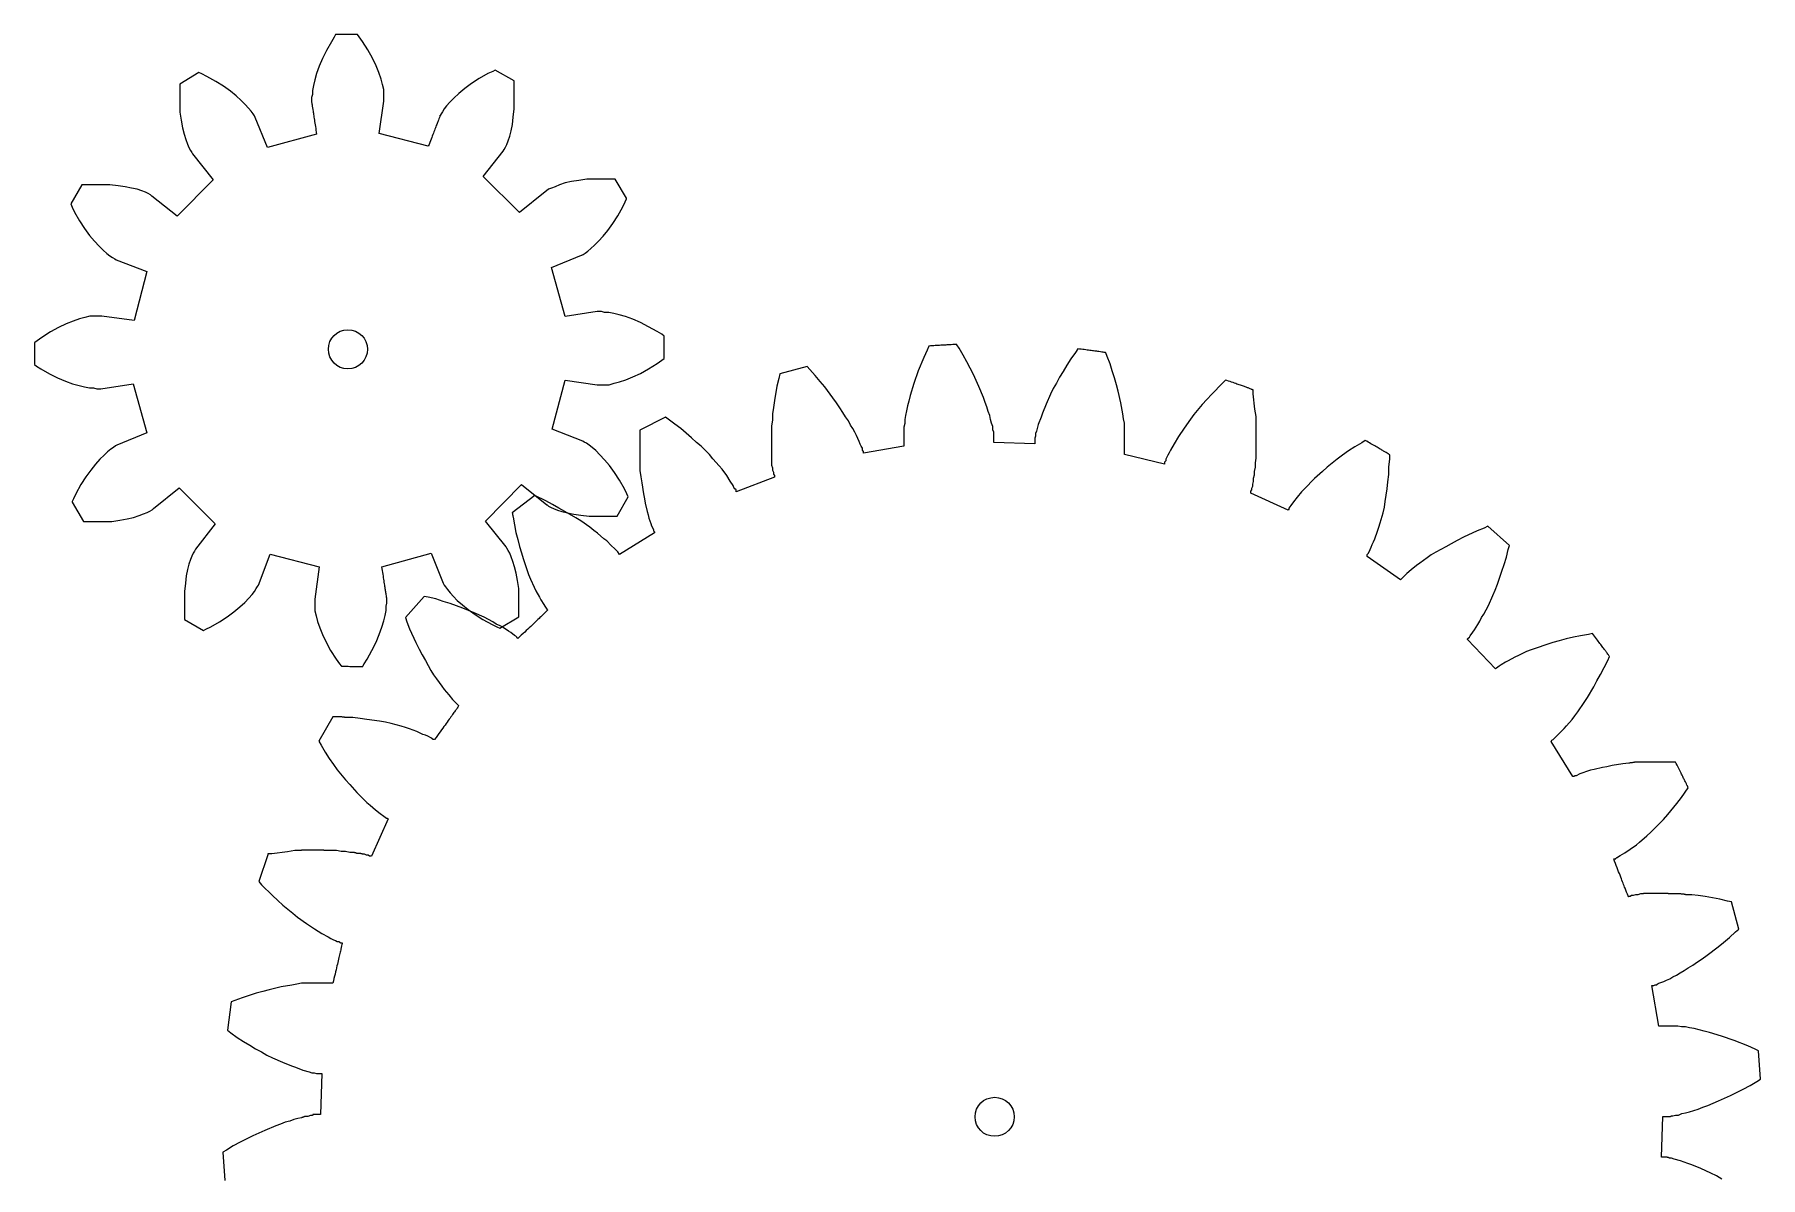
# Model space of a CAD drawing. Header units: millimetres. Extents: x -219 to -33, y -10 to 139.
# Drawn here: x -219.1 to -118.6, y 56.6 to 123.2 of the extents above; entities that cross this region are included whole.
import ezdxf

# ---------------------------------------------------------------- set-up
doc = ezdxf.new("R2010")
doc.units = ezdxf.units.MM
doc.layers.get('0').update_dxf_attribs({"linetype": 'CONTINUOUS'})

msp = doc.modelspace()

# ---------------------------------------------------------------- linework, layer by layer
for p, q in [((-201.8, 122.77), (-202.1, 122.27)), ((-201.65, 123.04), (-201.8, 122.77)), ((-201.57, 123.2), (-201.65, 123.04)), ((-200.3, 123.2), (-201.57, 123.2)), ((-200.19, 123.07), (-200.3, 123.2)), ((-200, 122.8), (-200.19, 123.07)), ((-199.69, 122.3), (-200, 122.8)), ((-202.33, 121.8), (-202.52, 121.35)), ((-202.1, 122.27), (-202.33, 121.8)), ((-199.42, 121.82), (-199.69, 122.3)), ((-199.21, 121.37), (-199.42, 121.82)), ((-209.53, 120.98), (-210.64, 120.31)), ((-209.37, 120.9), (-209.53, 120.98)), ((-209.08, 120.76), (-209.37, 120.9)), ((-208.55, 120.47), (-209.08, 120.76)), ((-202.68, 120.92), (-202.78, 120.55)), ((-202.52, 121.35), (-202.68, 120.92)), ((-199.05, 120.98), (-199.21, 121.37)), ((-198.92, 120.6), (-199.05, 120.98)), ((-192.7, 120.92), (-193.21, 120.63)), ((-192.41, 121.05), (-192.7, 120.92)), ((-192.28, 121.13), (-192.41, 121.05)), ((-191.17, 120.5), (-192.28, 121.13)), ((-210.64, 120.31), (-210.64, 118.67)), ((-208.1, 120.18), (-208.55, 120.47)), ((-207.7, 119.89), (-208.1, 120.18)), ((-207.36, 119.63), (-207.7, 119.89)), ((-202.92, 119.71), (-202.97, 119.52)), ((-202.86, 120.23), (-202.92, 119.94)), ((-202.92, 119.94), (-202.92, 119.71)), ((-202.78, 120.55), (-202.86, 120.23)), ((-198.84, 120.29), (-198.92, 120.6)), ((-198.76, 120), (-198.84, 120.29)), ((-198.76, 119.31), (-198.76, 120)), ((-194.4, 119.76), (-194.69, 119.49)), ((-194.05, 120.05), (-194.4, 119.76)), ((-193.65, 120.34), (-194.05, 120.05)), ((-193.21, 120.63), (-193.65, 120.34)), ((-191.17, 118.86), (-191.17, 120.5)), ((-210.64, 118.67), (-210.56, 118.2)), ((-207.07, 119.36), (-207.36, 119.63)), ((-206.83, 119.12), (-207.07, 119.36)), ((-206.65, 118.91), (-206.83, 119.12)), ((-206.49, 118.73), (-206.65, 118.91)), ((-206.38, 118.57), (-206.49, 118.73)), ((-202.97, 119.52), (-202.97, 119.31)), ((-199.03, 117.43), (-198.76, 119.31)), ((-195.35, 118.7), (-195.43, 118.57)), ((-195.24, 118.86), (-195.35, 118.7)), ((-195.11, 119.04), (-195.24, 118.86)), ((-194.92, 119.26), (-195.11, 119.04)), ((-194.69, 119.49), (-194.92, 119.26)), ((-191.22, 118.38), (-191.17, 118.86)), ((-210.56, 118.2), (-210.48, 117.77)), ((-210.48, 117.77), (-210.4, 117.4)), ((-206.3, 118.46), (-206.38, 118.57)), ((-205.53, 116.61), (-206.25, 118.36)), ((-195.43, 118.57), (-195.48, 118.49)), ((-191.35, 117.59), (-191.27, 117.96)), ((-191.27, 117.96), (-191.22, 118.38)), ((-210.4, 117.4), (-210.3, 117.09)), ((-210.3, 117.09), (-210.19, 116.82)), ((-210.19, 116.82), (-210.11, 116.61)), ((-202.68, 117.4), (-205.53, 116.61)), ((-196.17, 116.69), (-199.03, 117.43)), ((-191.75, 116.5), (-191.67, 116.64)), ((-191.67, 116.64), (-191.59, 116.79)), ((-191.59, 116.79), (-191.51, 117.01)), ((-191.51, 117.01), (-191.43, 117.27)), ((-191.43, 117.27), (-191.35, 117.59)), ((-210.11, 116.61), (-210.03, 116.45)), ((-210.03, 116.45), (-209.95, 116.32)), ((-209.95, 116.32), (-209.9, 116.24)), ((-209.9, 116.24), (-208.71, 114.73)), ((-192.97, 114.92), (-191.8, 116.4)), ((-191.8, 116.4), (-191.75, 116.5)), ((-208.71, 114.73), (-210.8, 112.61)), ((-190.85, 112.83), (-192.97, 114.92)), ((-187.83, 114.63), (-188.2, 114.55)), ((-187.41, 114.7), (-187.83, 114.63)), ((-186.93, 114.78), (-187.41, 114.7)), ((-185.29, 114.78), (-186.93, 114.78)), ((-184.63, 113.67), (-185.29, 114.78)), ((-216.36, 114.44), (-216.99, 113.33)), ((-214.72, 114.44), (-216.36, 114.44)), ((-214.24, 114.39), (-214.72, 114.44)), ((-213.82, 114.33), (-214.24, 114.39)), ((-213.45, 114.25), (-213.82, 114.33)), ((-213.13, 114.18), (-213.45, 114.25)), ((-212.86, 114.1), (-213.13, 114.18)), ((-212.65, 114.02), (-212.86, 114.1)), ((-212.49, 113.94), (-212.65, 114.02)), ((-212.36, 113.86), (-212.49, 113.94)), ((-212.28, 113.78), (-212.36, 113.86)), ((-210.8, 112.61), (-212.28, 113.78)), ((-189.37, 114.04), (-190.85, 112.83)), ((-189.29, 114.1), (-189.37, 114.04)), ((-189.16, 114.18), (-189.29, 114.1)), ((-189, 114.25), (-189.16, 114.18)), ((-188.79, 114.33), (-189, 114.25)), ((-188.52, 114.44), (-188.79, 114.33)), ((-188.2, 114.55), (-188.52, 114.44)), ((-184.71, 113.46), (-184.63, 113.62)), ((-184.63, 113.62), (-184.63, 113.67)), ((-216.99, 113.33), (-216.91, 113.14)), ((-216.91, 113.14), (-216.78, 112.85)), ((-216.78, 112.85), (-216.49, 112.35)), ((-185.43, 112.19), (-185.14, 112.64)), ((-185.14, 112.64), (-184.84, 113.17)), ((-184.84, 113.17), (-184.71, 113.46)), ((-216.49, 112.35), (-216.2, 111.9)), ((-216.2, 111.9), (-215.91, 111.5)), ((-185.98, 111.45), (-185.72, 111.79)), ((-185.72, 111.79), (-185.43, 112.19)), ((-215.91, 111.5), (-215.62, 111.16)), ((-215.62, 111.16), (-215.35, 110.87)), ((-215.35, 110.87), (-215.11, 110.63)), ((-215.11, 110.63), (-214.9, 110.44)), ((-186.88, 110.58), (-186.7, 110.74)), ((-186.7, 110.74), (-186.48, 110.92)), ((-186.48, 110.92), (-186.25, 111.16)), ((-186.25, 111.16), (-185.98, 111.45)), ((-214.9, 110.44), (-214.72, 110.31)), ((-214.72, 110.31), (-214.56, 110.21)), ((-214.56, 110.21), (-214.42, 110.13)), ((-214.42, 110.13), (-214.35, 110.07)), ((-214.35, 110.07), (-212.57, 109.39)), ((-189, 109.62), (-187.25, 110.34)), ((-188.2, 106.77), (-189, 109.62)), ((-187.25, 110.34), (-187.23, 110.34)), ((-187.23, 110.34), (-187.15, 110.39)), ((-187.15, 110.39), (-187.04, 110.47)), ((-187.04, 110.47), (-186.88, 110.58)), ((-212.57, 109.39), (-213.31, 106.53)), ((-216.49, 106.63), (-216.86, 106.5)), ((-216.17, 106.71), (-216.49, 106.63)), ((-215.88, 106.79), (-216.17, 106.71)), ((-215.19, 106.79), (-215.88, 106.79)), ((-213.31, 106.53), (-215.19, 106.79)), ((-186.33, 107.06), (-188.2, 106.77)), ((-186.09, 107.06), (-186.33, 107.06)), ((-185.9, 107.01), (-186.09, 107.06)), ((-185.66, 107.01), (-185.9, 107.01)), ((-185.37, 106.95), (-185.66, 107.01)), ((-185.06, 106.87), (-185.37, 106.95)), ((-184.69, 106.77), (-185.06, 106.87)), ((-184.26, 106.61), (-184.69, 106.77)), ((-183.81, 106.42), (-184.26, 106.61)), ((-218.18, 105.87), (-218.68, 105.55)), ((-217.71, 106.13), (-218.18, 105.87)), ((-217.26, 106.34), (-217.71, 106.13)), ((-216.86, 106.5), (-217.26, 106.34)), ((-183.34, 106.18), (-183.81, 106.42)), ((-182.83, 105.89), (-183.34, 106.18)), ((-182.57, 105.74), (-182.83, 105.89)), ((-182.44, 105.63), (-182.57, 105.74)), ((-182.44, 104.33), (-182.44, 105.63)), ((-219.11, 105.26), (-219.11, 103.97)), ((-219.08, 105.26), (-219.11, 105.26)), ((-218.95, 105.36), (-219.08, 105.26)), ((-218.68, 105.55), (-218.95, 105.36)), ((-167.12, 104.81), (-167.31, 104.39)), ((-167.02, 105.05), (-167.12, 104.81)), ((-165.25, 104.92), (-165.38, 105.13)), ((-165.01, 104.52), (-165.25, 104.92)), ((-158.47, 104.68), (-158.74, 104.31)), ((-158.34, 104.89), (-158.47, 104.68)), ((-156.62, 104.44), (-156.7, 104.66)), ((-219.11, 103.97), (-219, 103.88)), ((-219, 103.88), (-218.74, 103.72)), ((-218.74, 103.72), (-218.23, 103.43)), ((-183.81, 103.46), (-183.34, 103.72)), ((-183.34, 103.72), (-182.83, 104.04)), ((-182.83, 104.04), (-182.57, 104.23)), ((-182.57, 104.23), (-182.44, 104.33)), ((-174.11, 103.86), (-175.7, 103.44)), ((-173.95, 103.68), (-174.11, 103.86)), ((-173.63, 103.33), (-173.95, 103.68)), ((-167.63, 103.6), (-167.89, 102.86)), ((-167.31, 104.39), (-167.63, 103.6)), ((-164.8, 104.13), (-165.01, 104.52)), ((-164.42, 103.39), (-164.8, 104.13)), ((-159.19, 103.57), (-159.4, 103.23)), ((-158.97, 103.94), (-159.19, 103.57)), ((-158.74, 104.31), (-158.97, 103.94)), ((-156.46, 104.02), (-156.62, 104.44)), ((-156.33, 103.6), (-156.46, 104.02)), ((-156.2, 103.2), (-156.33, 103.6)), ((-218.23, 103.43), (-217.76, 103.2)), ((-217.76, 103.2), (-217.31, 103.01)), ((-217.31, 103.01), (-216.89, 102.85)), ((-216.89, 102.85), (-216.51, 102.75)), ((-216.51, 102.75), (-216.2, 102.67)), ((-216.2, 102.67), (-215.91, 102.61)), ((-215.91, 102.61), (-215.67, 102.61)), ((-215.67, 102.61), (-215.48, 102.56)), ((-215.48, 102.56), (-215.24, 102.56)), ((-215.24, 102.56), (-213.37, 102.85)), ((-213.37, 102.85), (-212.57, 99.99)), ((-188.95, 100.21), (-188.2, 103.06)), ((-188.2, 103.06), (-186.33, 102.8)), ((-186.33, 102.8), (-185.64, 102.8)), ((-185.64, 102.8), (-185.35, 102.88)), ((-185.35, 102.88), (-185.03, 102.96)), ((-185.03, 102.96), (-184.66, 103.09)), ((-184.66, 103.09), (-184.26, 103.25)), ((-184.26, 103.25), (-183.81, 103.46)), ((-175.86, 102.72), (-176.01, 101.88)), ((-175.75, 103.17), (-175.86, 102.72)), ((-175.7, 103.44), (-175.75, 103.17)), ((-173.34, 102.99), (-173.63, 103.33)), ((-173.08, 102.67), (-173.34, 102.99)), ((-172.6, 102.04), (-173.08, 102.67)), ((-167.89, 102.86), (-168.1, 102.17)), ((-164.11, 102.7), (-164.42, 103.39)), ((-163.84, 102.06), (-164.11, 102.7)), ((-159.77, 102.57), (-159.93, 102.25)), ((-159.58, 102.88), (-159.77, 102.57)), ((-159.4, 103.23), (-159.58, 102.88)), ((-156.09, 102.8), (-156.2, 103.2)), ((-155.98, 102.43), (-156.09, 102.8)), ((-149.9, 102.88), (-150.53, 102.25)), ((-149.74, 103.07), (-149.9, 102.88)), ((-176.01, 101.88), (-176.07, 101.48)), ((-172.39, 101.75), (-172.6, 102.04)), ((-172.2, 101.45), (-172.39, 101.75)), ((-168.26, 101.56), (-168.31, 101.27)), ((-168.18, 101.85), (-168.26, 101.56)), ((-168.1, 102.17), (-168.18, 101.85)), ((-163.74, 101.77), (-163.84, 102.06)), ((-163.63, 101.51), (-163.74, 101.77)), ((-160.19, 101.67), (-160.4, 101.14)), ((-159.93, 102.25), (-160.19, 101.67)), ((-155.83, 101.75), (-155.98, 102.43)), ((-155.72, 101.11), (-155.83, 101.75)), ((-151.09, 101.64), (-151.57, 101.06)), ((-150.83, 101.93), (-151.09, 101.64)), ((-150.53, 102.25), (-150.83, 101.93)), ((-148.13, 102.51), (-148.18, 102.51)), ((-148.13, 102.27), (-148.13, 102.51)), ((-148.02, 101.37), (-148.13, 102.27)), ((-182.36, 100.9), (-183.85, 100.16)), ((-181.81, 100.5), (-182.36, 100.9)), ((-176.12, 100.74), (-176.17, 100.4)), ((-176.07, 101.48), (-176.12, 101.11)), ((-176.12, 101.11), (-176.12, 100.74)), ((-172.02, 101.19), (-172.2, 101.45)), ((-171.86, 100.93), (-172.02, 101.19)), ((-171.7, 100.69), (-171.86, 100.93)), ((-171.57, 100.45), (-171.7, 100.69)), ((-168.37, 101), (-168.42, 100.77)), ((-168.42, 100.77), (-168.42, 100.53)), ((-168.31, 101.27), (-168.37, 101)), ((-163.55, 101.24), (-163.63, 101.51)), ((-163.47, 101), (-163.55, 101.24)), ((-163.42, 100.77), (-163.47, 101)), ((-163.37, 100.55), (-163.42, 100.77)), ((-163.29, 100.37), (-163.37, 100.55)), ((-160.48, 100.9), (-160.64, 100.48)), ((-160.4, 101.14), (-160.48, 100.9)), ((-155.67, 100.82), (-155.72, 101.11)), ((-155.61, 100.55), (-155.67, 100.82)), ((-155.61, 98.73), (-155.61, 100.55)), ((-151.78, 100.79), (-152.15, 100.26)), ((-151.57, 101.06), (-151.78, 100.79)), ((-147.94, 100.95), (-148.02, 101.37)), ((-147.94, 98.52), (-147.94, 100.95)), ((-212.57, 99.99), (-214.32, 99.28)), ((-187.17, 99.52), (-188.95, 100.21)), ((-183.85, 100.16), (-183.85, 97.8)), ((-181.46, 100.24), (-181.81, 100.5)), ((-180.83, 99.71), (-181.46, 100.24)), ((-180.54, 99.44), (-180.83, 99.71)), ((-176.17, 100.4), (-176.17, 98.12)), ((-171.44, 100.24), (-171.57, 100.45)), ((-171.33, 100.03), (-171.44, 100.24)), ((-171.22, 99.84), (-171.33, 100.03)), ((-171.15, 99.66), (-171.22, 99.84)), ((-171.07, 99.5), (-171.15, 99.66)), ((-168.42, 100.53), (-168.47, 100.32)), ((-168.47, 100.32), (-168.47, 99.21)), ((-163.29, 100.18), (-163.29, 100.37)), ((-163.23, 100.03), (-163.29, 100.18)), ((-163.23, 99.44), (-163.23, 100.03)), ((-160.8, 99.81), (-160.85, 99.68)), ((-160.85, 99.68), (-160.85, 99.36)), ((-160.75, 100.1), (-160.8, 99.95)), ((-160.8, 99.95), (-160.8, 99.81)), ((-160.64, 100.48), (-160.75, 100.1)), ((-152.47, 99.79), (-152.73, 99.36)), ((-152.15, 100.26), (-152.47, 99.79)), ((-141.59, 99.55), (-141.8, 99.42)), ((-215.06, 98.7), (-215.3, 98.46)), ((-214.85, 98.88), (-215.06, 98.7)), ((-214.66, 99.04), (-214.85, 98.88)), ((-214.5, 99.15), (-214.66, 99.04)), ((-214.4, 99.23), (-214.5, 99.15)), ((-214.32, 99.28), (-214.4, 99.23)), ((-187.09, 99.46), (-187.17, 99.52)), ((-186.96, 99.39), (-187.09, 99.46)), ((-186.8, 99.28), (-186.96, 99.39)), ((-186.62, 99.15), (-186.8, 99.28)), ((-186.41, 98.96), (-186.62, 99.15)), ((-186.17, 98.72), (-186.41, 98.96)), ((-185.9, 98.43), (-186.17, 98.72)), ((-180.27, 99.21), (-180.54, 99.44)), ((-179.8, 98.73), (-180.27, 99.21)), ((-179.59, 98.49), (-179.8, 98.73)), ((-171.01, 99.34), (-171.07, 99.5)), ((-170.96, 99.21), (-171.01, 99.34)), ((-170.88, 99.1), (-170.96, 99.21)), ((-170.88, 98.99), (-170.88, 99.1)), ((-170.83, 98.91), (-170.88, 98.99)), ((-168.47, 99.21), (-170.83, 98.81)), ((-170.83, 98.81), (-170.83, 98.91)), ((-160.85, 99.36), (-163.23, 99.44)), ((-153.29, 98.17), (-155.61, 98.73)), ((-153.15, 98.57), (-153.21, 98.46)), ((-153.1, 98.7), (-153.15, 98.57)), ((-153.02, 98.83), (-153.1, 98.7)), ((-152.94, 98.99), (-153.02, 98.83)), ((-152.73, 99.36), (-152.94, 98.99)), ((-142.91, 98.7), (-143.23, 98.46)), ((-142.57, 98.94), (-142.91, 98.7)), ((-142.2, 99.18), (-142.57, 98.94)), ((-141.8, 99.42), (-142.2, 99.18)), ((-140.16, 98.46), (-140.16, 98.7)), ((-215.83, 97.82), (-216.12, 97.43)), ((-215.56, 98.17), (-215.83, 97.82)), ((-215.3, 98.46), (-215.56, 98.17)), ((-185.61, 98.09), (-185.9, 98.43)), ((-185.32, 97.69), (-185.61, 98.09)), ((-185.03, 97.24), (-185.32, 97.69)), ((-183.85, 97.8), (-183.79, 97.43)), ((-179.22, 98.07), (-179.59, 98.49)), ((-179.06, 97.88), (-179.22, 98.07)), ((-178.79, 97.51), (-179.06, 97.88)), ((-176.17, 98.12), (-176.12, 97.96)), ((-176.12, 97.96), (-176.12, 97.83)), ((-176.12, 97.83), (-176.07, 97.7)), ((-176.07, 97.7), (-176.07, 97.59)), ((-176.07, 97.59), (-176.01, 97.51)), ((-153.21, 98.36), (-153.29, 98.28)), ((-153.29, 98.28), (-153.29, 98.17)), ((-153.21, 98.46), (-153.21, 98.36)), ((-148.1, 97.35), (-148.05, 97.54)), ((-148.05, 97.75), (-147.99, 97.99)), ((-148.05, 97.54), (-148.05, 97.75)), ((-147.99, 98.25), (-147.94, 98.52)), ((-147.99, 97.99), (-147.99, 98.25)), ((-144.08, 97.75), (-144.55, 97.33)), ((-143.81, 97.99), (-144.08, 97.75)), ((-143.23, 98.46), (-143.81, 97.99)), ((-140.27, 97.14), (-140.22, 97.56)), ((-140.22, 98.01), (-140.16, 98.46)), ((-140.22, 97.56), (-140.22, 98.01)), ((-216.41, 96.98), (-216.7, 96.45)), ((-216.12, 97.43), (-216.41, 96.98)), ((-212.18, 95.58), (-210.69, 96.79)), ((-210.69, 96.79), (-208.58, 94.7)), ((-192.83, 94.86), (-190.74, 96.98)), ((-190.74, 96.98), (-189.26, 95.81)), ((-184.74, 96.74), (-185.03, 97.24)), ((-184.61, 96.45), (-184.74, 96.74)), ((-183.79, 97.43), (-183.74, 97.09)), ((-183.74, 97.09), (-183.63, 96.45)), ((-178.58, 97.19), (-178.79, 97.51)), ((-178.42, 96.93), (-178.58, 97.19)), ((-178.37, 96.82), (-178.42, 96.93)), ((-178.32, 96.74), (-178.37, 96.82)), ((-178.24, 96.67), (-178.32, 96.74)), ((-176.01, 97.41), (-178.24, 96.56)), ((-178.24, 96.56), (-178.24, 96.67)), ((-176.01, 97.51), (-176.01, 97.41)), ((-148.26, 96.59), (-148.21, 96.67)), ((-148.26, 96.48), (-148.26, 96.59)), ((-148.21, 96.77), (-148.15, 96.88)), ((-148.21, 96.67), (-148.21, 96.77)), ((-148.15, 97.01), (-148.1, 97.17)), ((-148.15, 96.88), (-148.15, 97.01)), ((-148.1, 97.17), (-148.1, 97.35)), ((-145.3, 96.56), (-145.56, 96.24)), ((-145.14, 96.74), (-145.3, 96.56)), ((-144.55, 97.33), (-145.14, 96.74)), ((-140.43, 96), (-140.32, 96.74)), ((-140.32, 96.74), (-140.27, 97.14)), ((-216.83, 96.16), (-216.91, 96)), ((-216.91, 96), (-216.91, 95.95)), ((-216.91, 95.95), (-216.25, 94.83)), ((-216.7, 96.45), (-216.83, 96.16)), ((-212.39, 95.44), (-212.26, 95.52)), ((-212.26, 95.52), (-212.18, 95.58)), ((-189.96, 96.35), (-191.28, 95.34)), ((-189.32, 96.03), (-189.96, 96.35)), ((-188.93, 95.82), (-189.32, 96.03)), ((-189.26, 95.81), (-189.24, 95.81)), ((-189.24, 95.81), (-189.16, 95.73)), ((-189.16, 95.73), (-189.02, 95.65)), ((-189.02, 95.65), (-188.87, 95.58)), ((-188.56, 95.61), (-188.93, 95.82)), ((-188.87, 95.58), (-188.65, 95.5)), ((-188.21, 95.42), (-188.56, 95.61)), ((-185.16, 95.15), (-184.53, 96.26)), ((-184.53, 96.26), (-184.61, 96.45)), ((-183.63, 96.45), (-183.58, 96.16)), ((-183.58, 96.16), (-183.53, 95.9)), ((-183.53, 95.9), (-183.42, 95.42)), ((-146.09, 95.5), (-148.26, 96.48)), ((-146.04, 95.55), (-146.09, 95.5)), ((-145.93, 95.77), (-146.04, 95.61)), ((-146.04, 95.61), (-146.04, 95.55)), ((-145.77, 95.98), (-145.93, 95.77)), ((-145.56, 96.24), (-145.77, 95.98)), ((-140.56, 95.34), (-140.48, 95.66)), ((-140.48, 95.66), (-140.43, 96)), ((-216.25, 94.83), (-214.61, 94.83)), ((-214.61, 94.83), (-214.13, 94.91)), ((-214.13, 94.91), (-213.71, 94.99)), ((-213.71, 94.99), (-213.34, 95.07)), ((-213.34, 95.07), (-213.02, 95.18)), ((-213.02, 95.18), (-212.76, 95.28)), ((-212.76, 95.28), (-212.55, 95.36)), ((-212.55, 95.36), (-212.39, 95.44)), ((-208.58, 94.7), (-209.74, 93.22)), ((-191.64, 93.35), (-192.83, 94.86)), ((-191.23, 95.08), (-191.15, 94.63)), ((-191.15, 94.63), (-191.07, 94.2)), ((-188.65, 95.5), (-188.39, 95.42)), ((-188.39, 95.42), (-188.07, 95.34)), ((-187.58, 95.05), (-188.21, 95.42)), ((-188.07, 95.34), (-187.7, 95.26)), ((-187.7, 95.26), (-187.28, 95.2)), ((-187.29, 94.87), (-187.58, 95.05)), ((-186.76, 94.5), (-187.29, 94.87)), ((-187.28, 95.2), (-186.8, 95.15)), ((-186.8, 95.15), (-185.16, 95.15)), ((-183.42, 95.42), (-183.37, 95.21)), ((-183.37, 95.21), (-183.32, 95.02)), ((-183.32, 95.02), (-183.21, 94.71)), ((-183.21, 94.71), (-183.16, 94.58)), ((-183.16, 94.58), (-183.05, 94.36)), ((-140.8, 94.5), (-140.72, 94.76)), ((-140.72, 94.76), (-140.56, 95.34)), ((-134.45, 94.55), (-134.66, 94.44)), ((-133.2, 93.44), (-134.45, 94.55)), ((-191.07, 94.2), (-190.96, 93.78)), ((-190.96, 93.78), (-190.86, 93.38)), ((-186.52, 94.31), (-186.76, 94.5)), ((-186.31, 94.15), (-186.52, 94.31)), ((-185.94, 93.83), (-186.31, 94.15)), ((-185.78, 93.7), (-185.94, 93.83)), ((-185.51, 93.44), (-185.78, 93.7)), ((-183, 94.18), (-185.04, 92.91)), ((-183.05, 94.36), (-183.05, 94.28)), ((-183.05, 94.28), (-183, 94.23)), ((-183, 94.23), (-183, 94.18)), ((-141.19, 93.49), (-141.12, 93.65)), ((-141.12, 93.65), (-141.04, 93.83)), ((-141.04, 93.83), (-140.88, 94.26)), ((-140.88, 94.26), (-140.8, 94.5)), ((-136.59, 93.54), (-136.91, 93.36)), ((-136.25, 93.73), (-136.59, 93.54)), ((-135.88, 93.91), (-136.25, 93.73)), ((-135.08, 94.28), (-135.88, 93.91)), ((-134.66, 94.44), (-135.08, 94.28)), ((-210.03, 92.61), (-210.11, 92.35)), ((-209.95, 92.82), (-210.03, 92.61)), ((-209.87, 92.98), (-209.95, 92.82)), ((-209.79, 93.11), (-209.87, 92.98)), ((-209.74, 93.22), (-209.79, 93.11)), ((-206.06, 91.13), (-205.38, 92.93)), ((-205.38, 92.93), (-202.52, 92.19)), ((-198.87, 92.19), (-196.01, 92.98)), ((-196.01, 92.98), (-195.3, 91.24)), ((-191.59, 93.27), (-191.64, 93.35)), ((-191.51, 93.14), (-191.59, 93.27)), ((-191.43, 92.98), (-191.51, 93.14)), ((-191.35, 92.77), (-191.43, 92.98)), ((-191.25, 92.51), (-191.35, 92.77)), ((-191.14, 92.19), (-191.25, 92.51)), ((-190.86, 93.38), (-190.75, 93.01)), ((-190.75, 93.01), (-190.65, 92.67)), ((-190.65, 92.67), (-190.43, 92.04)), ((-185.3, 93.23), (-185.51, 93.44)), ((-185.14, 93.07), (-185.3, 93.23)), ((-185.04, 92.91), (-185.14, 93.07)), ((-141.49, 92.91), (-141.41, 92.99)), ((-141.49, 92.8), (-141.49, 92.91)), ((-139.55, 91.43), (-141.49, 92.8)), ((-141.41, 92.99), (-141.3, 93.2)), ((-141.3, 93.2), (-141.25, 93.33)), ((-141.25, 93.33), (-141.19, 93.49)), ((-137.99, 92.72), (-138.42, 92.41)), ((-137.75, 92.88), (-137.99, 92.72)), ((-137.49, 93.04), (-137.75, 92.88)), ((-136.91, 93.36), (-137.49, 93.04)), ((-133.5, 92.33), (-133.36, 92.75)), ((-133.36, 92.75), (-133.26, 93.2)), ((-133.26, 93.2), (-133.2, 93.44)), ((-210.27, 91.66), (-210.32, 91.24)), ((-210.19, 92.03), (-210.27, 91.66)), ((-210.11, 92.35), (-210.19, 92.03)), ((-202.52, 92.19), (-202.78, 90.31)), ((-191.06, 91.82), (-191.14, 92.19)), ((-190.98, 91.39), (-191.06, 91.82)), ((-190.43, 92.04), (-190.33, 91.74)), ((-190.33, 91.74), (-190.22, 91.48)), ((-139.29, 91.69), (-139.55, 91.43)), ((-139.18, 91.8), (-139.29, 91.69)), ((-138.92, 92.01), (-139.18, 91.8)), ((-138.6, 92.27), (-138.92, 92.01)), ((-138.42, 92.41), (-138.6, 92.27)), ((-133.89, 91.19), (-133.63, 91.93)), ((-133.63, 91.93), (-133.5, 92.33)), ((-210.32, 91.24), (-210.38, 90.76)), ((-210.38, 90.76), (-210.38, 89.12)), ((-206.62, 90.36), (-206.43, 90.57)), ((-206.43, 90.57), (-206.3, 90.76)), ((-206.3, 90.76), (-206.2, 90.92)), ((-206.2, 90.92), (-206.12, 91.05)), ((-206.12, 91.05), (-206.06, 91.13)), ((-195.3, 91.24), (-195.24, 91.13)), ((-195.24, 91.13), (-195.16, 91.02)), ((-195.16, 91.02), (-195.06, 90.87)), ((-195.06, 90.87), (-194.9, 90.68)), ((-194.9, 90.68), (-194.71, 90.47)), ((-190.9, 90.92), (-190.98, 91.39)), ((-190.9, 89.28), (-190.9, 90.92)), ((-190.22, 91.48), (-190.01, 91)), ((-190.01, 91), (-189.9, 90.79)), ((-189.9, 90.79), (-189.69, 90.42)), ((-134.42, 89.94), (-134.16, 90.53)), ((-134.16, 90.53), (-134.02, 90.84)), ((-134.02, 90.84), (-133.89, 91.19)), ((-207.89, 89.28), (-207.49, 89.57)), ((-207.49, 89.57), (-207.15, 89.86)), ((-207.15, 89.86), (-206.86, 90.12)), ((-206.86, 90.12), (-206.62, 90.36)), ((-202.78, 90.31), (-202.78, 89.62)), ((-202.78, 89.62), (-202.7, 89.33)), ((-198.68, 89.36), (-198.63, 89.65)), ((-198.63, 89.89), (-198.58, 90.07)), ((-198.63, 89.65), (-198.63, 89.89)), ((-198.58, 90.07), (-198.58, 90.28)), ((-196.41, 90.47), (-197.5, 89.23)), ((-196.17, 90.42), (-196.41, 90.47)), ((-195.73, 90.32), (-196.17, 90.42)), ((-195.3, 90.18), (-195.73, 90.32)), ((-194.9, 90.05), (-195.3, 90.18)), ((-194.16, 89.79), (-194.9, 90.05)), ((-194.71, 90.47), (-194.48, 90.23)), ((-194.48, 90.23), (-194.18, 89.97)), ((-194.18, 89.97), (-193.84, 89.7)), ((-193.82, 89.65), (-194.16, 89.79)), ((-193.84, 89.7), (-193.44, 89.41)), ((-193.5, 89.52), (-193.82, 89.65)), ((-192.92, 89.26), (-193.5, 89.52)), ((-189.69, 90.42), (-189.61, 90.26)), ((-189.61, 90.26), (-189.45, 90)), ((-189.45, 90), (-189.38, 89.89)), ((-189.38, 89.89), (-189.27, 89.73)), ((-189.27, 89.73), (-189.22, 89.68)), ((-134.69, 89.44), (-134.55, 89.68)), ((-134.55, 89.68), (-134.42, 89.94)), ((-210.38, 89.12), (-209.27, 88.48)), ((-209.27, 88.48), (-209.13, 88.56)), ((-209.13, 88.56), (-208.84, 88.7)), ((-208.84, 88.7), (-208.34, 88.99)), ((-208.34, 88.99), (-207.89, 89.28)), ((-202.7, 89.33), (-202.62, 89.01)), ((-202.62, 89.01), (-202.49, 88.64)), ((-202.49, 88.64), (-202.33, 88.25)), ((-199.03, 88.25), (-198.87, 88.67)), ((-198.87, 88.67), (-198.76, 89.04)), ((-198.76, 89.04), (-198.68, 89.36)), ((-197.5, 89.23), (-197.42, 88.99)), ((-197.42, 88.99), (-197.26, 88.57)), ((-197.26, 88.57), (-196.89, 87.78)), ((-193.44, 89.41), (-192.99, 89.12)), ((-192.99, 89.12), (-192.46, 88.83)), ((-192.66, 89.12), (-192.92, 89.26)), ((-192.42, 88.99), (-192.66, 89.12)), ((-192.46, 88.83), (-192.17, 88.7)), ((-192.21, 88.86), (-192.42, 88.99)), ((-191.99, 88.75), (-192.21, 88.86)), ((-192.17, 88.7), (-192.01, 88.62)), ((-192.01, 88.62), (-190.9, 89.28)), ((-191.81, 88.65), (-191.99, 88.75)), ((-191.49, 88.44), (-191.81, 88.65)), ((-135.32, 88.38), (-135.24, 88.52)), ((-135.24, 88.52), (-135.03, 88.83)), ((-135.03, 88.83), (-134.92, 89.02)), ((-134.92, 89.02), (-134.82, 89.23)), ((-134.82, 89.23), (-134.69, 89.44)), ((-202.33, 88.25), (-202.12, 87.8)), ((-202.12, 87.8), (-201.86, 87.32)), ((-199.45, 87.32), (-199.21, 87.8)), ((-199.21, 87.8), (-199.03, 88.25)), ((-196.89, 87.78), (-196.7, 87.4)), ((-191.36, 88.36), (-191.49, 88.44)), ((-191.15, 88.2), (-191.36, 88.36)), ((-191.07, 88.15), (-191.15, 88.2)), ((-191.02, 88.09), (-191.07, 88.15)), ((-190.96, 88.01), (-191.02, 88.09)), ((-134, 86.24), (-135.64, 87.96)), ((-135.59, 88.04), (-135.53, 88.09)), ((-135.53, 88.09), (-135.48, 88.17)), ((-135.48, 88.17), (-135.32, 88.38)), ((-131.01, 87.67), (-131.64, 87.46)), ((-130.66, 87.78), (-131.01, 87.67)), ((-130.29, 87.88), (-130.66, 87.78)), ((-129.9, 87.99), (-130.29, 87.88)), ((-129.47, 88.09), (-129.9, 87.99)), ((-129.05, 88.17), (-129.47, 88.09)), ((-128.6, 88.25), (-129.05, 88.17)), ((-128.36, 88.3), (-128.6, 88.25)), ((-201.86, 87.32), (-201.54, 86.82)), ((-201.54, 86.82), (-201.35, 86.55)), ((-201.35, 86.55), (-201.25, 86.42)), ((-199.9, 86.55), (-199.74, 86.82)), ((-199.74, 86.82), (-199.45, 87.32)), ((-196.7, 87.4), (-196.52, 87.06)), ((-196.52, 87.06), (-196.33, 86.74)), ((-196.33, 86.74), (-196.02, 86.16)), ((-133.68, 86.48), (-133.79, 86.4)), ((-133.42, 86.64), (-133.68, 86.48)), ((-133.26, 86.72), (-133.42, 86.64)), ((-132.89, 86.93), (-133.26, 86.72)), ((-132.67, 87.03), (-132.89, 86.93)), ((-132.2, 87.25), (-132.67, 87.03)), ((-131.93, 87.35), (-132.2, 87.25)), ((-131.64, 87.46), (-131.93, 87.35)), ((-127.67, 86.32), (-127.46, 86.74)), ((-127.46, 86.74), (-127.36, 86.96)), ((-196.02, 86.16), (-195.86, 85.9)), ((-195.86, 85.9), (-195.7, 85.66)), ((-195.7, 85.66), (-195.38, 85.24)), ((-133.94, 86.29), (-134, 86.24)), ((-133.79, 86.4), (-133.94, 86.29)), ((-128.28, 85.21), (-128.1, 85.55)), ((-128.1, 85.55), (-127.89, 85.92)), ((-127.89, 85.92), (-127.67, 86.32)), ((-195.38, 85.24), (-195.25, 85.05)), ((-195.25, 85.05), (-194.98, 84.73)), ((-194.98, 84.73), (-194.77, 84.47)), ((-194.77, 84.47), (-194.67, 84.36)), ((-128.84, 84.28), (-128.65, 84.57)), ((-128.65, 84.57), (-128.28, 85.21)), ((-201.73, 83.46), (-202.55, 82.03)), ((-201.47, 83.46), (-201.73, 83.46)), ((-194.67, 84.36), (-194.4, 84.1)), ((-129.55, 83.3), (-129.39, 83.52)), ((-129.39, 83.52), (-129.21, 83.75)), ((-129.21, 83.75), (-128.84, 84.28)), ((-200.57, 83.41), (-201.02, 83.41)), ((-200.14, 83.36), (-200.57, 83.41)), ((-199.75, 83.3), (-200.14, 83.36)), ((-199.01, 83.2), (-199.75, 83.3)), ((-198.66, 83.15), (-199.01, 83.2)), ((-198.34, 83.07), (-198.66, 83.15)), ((-197.76, 82.91), (-198.34, 83.07)), ((-197.5, 82.83), (-197.76, 82.91)), ((-197.26, 82.75), (-197.5, 82.83)), ((-196.84, 82.59), (-197.26, 82.75)), ((-196.65, 82.51), (-196.84, 82.59)), ((-196.49, 82.43), (-196.65, 82.51)), ((-130.48, 82.3), (-130.27, 82.51)), ((-130.27, 82.51), (-130, 82.77)), ((-130, 82.77), (-129.87, 82.93)), ((-129.87, 82.93), (-129.55, 83.3)), ((-202.55, 82.03), (-202.42, 81.8)), ((-202.42, 81.8), (-202.18, 81.4)), ((-196.33, 82.38), (-196.49, 82.43)), ((-196.2, 82.32), (-196.33, 82.38)), ((-195.99, 82.22), (-196.2, 82.32)), ((-195.8, 82.14), (-195.91, 82.14)), ((-130.77, 82.01), (-130.72, 82.09)), ((-129.5, 79.97), (-130.77, 82.01)), ((-130.72, 82.09), (-130.64, 82.14)), ((-130.64, 82.14), (-130.48, 82.3)), ((-202.18, 81.4), (-201.94, 81.03)), ((-201.94, 81.03), (-201.7, 80.68)), ((-201.7, 80.68), (-201.47, 80.37)), ((-127.78, 80.5), (-128.26, 80.39)), ((-127.52, 80.55), (-127.78, 80.5)), ((-127.22, 80.61), (-127.52, 80.55)), ((-126.59, 80.71), (-127.22, 80.61)), ((-126.25, 80.76), (-126.59, 80.71)), ((-123.52, 80.82), (-125.88, 80.82)), ((-201.47, 80.37), (-200.99, 79.78)), ((-200.99, 79.78), (-200.75, 79.52)), ((-200.75, 79.52), (-200.33, 79.04)), ((-129.45, 79.97), (-129.5, 79.97)), ((-129.31, 80.02), (-129.39, 80.02)), ((-129.1, 80.13), (-129.31, 80.02)), ((-128.97, 80.18), (-129.1, 80.13)), ((-128.65, 80.29), (-128.97, 80.18)), ((-128.47, 80.34), (-128.65, 80.29)), ((-128.26, 80.39), (-128.47, 80.34)), ((-200.33, 79.04), (-200.12, 78.83)), ((-200.12, 78.83), (-199.75, 78.46)), ((-199.75, 78.46), (-199.56, 78.3)), ((-123.44, 78.41), (-123.18, 78.75)), ((-123.18, 78.75), (-122.78, 79.31)), ((-199.56, 78.3), (-199.24, 78.04)), ((-198.5, 77.51), (-199.48, 75.34)), ((-199.24, 78.04), (-198.98, 77.83)), ((-198.98, 77.83), (-198.77, 77.67)), ((-198.77, 77.67), (-198.61, 77.56)), ((-198.61, 77.56), (-198.56, 77.56)), ((-198.56, 77.56), (-198.5, 77.51)), ((-124.47, 77.22), (-124.23, 77.48)), ((-124.23, 77.48), (-123.97, 77.77)), ((-123.97, 77.77), (-123.44, 78.41)), ((-125.61, 76.16), (-125.19, 76.53)), ((-125.19, 76.53), (-124.95, 76.74)), ((-124.95, 76.74), (-124.47, 77.22)), ((-205.51, 75.42), (-206.04, 73.86)), ((-205.28, 75.47), (-205.51, 75.47)), ((-205.51, 75.47), (-205.51, 75.42)), ((-204.38, 75.58), (-205.28, 75.47)), ((-203.95, 75.66), (-204.38, 75.58)), ((-202.45, 75.68), (-203.56, 75.68)), ((-201.52, 75.66), (-202.13, 75.66)), ((-201.25, 75.6), (-201.52, 75.66)), ((-200.99, 75.6), (-201.25, 75.6)), ((-200.75, 75.55), (-200.99, 75.6)), ((-200.54, 75.55), (-200.75, 75.55)), ((-200.17, 75.5), (-200.36, 75.5)), ((-199.88, 75.45), (-200.01, 75.45)), ((-199.77, 75.39), (-199.88, 75.45)), ((-126.75, 75.37), (-126.48, 75.53)), ((-126.48, 75.53), (-126.17, 75.74)), ((-126.17, 75.74), (-125.8, 76)), ((-125.8, 76), (-125.61, 76.16)), ((-199.67, 75.39), (-199.77, 75.39)), ((-199.59, 75.34), (-199.67, 75.39)), ((-199.48, 75.34), (-199.59, 75.34)), ((-127.12, 75.18), (-127.01, 75.18)), ((-126.93, 75.26), (-126.85, 75.31)), ((-126.85, 75.31), (-126.75, 75.37)), ((-206.04, 73.86), (-205.89, 73.67)), ((-205.89, 73.67), (-205.25, 73.04)), ((-205.25, 73.04), (-204.93, 72.75)), ((-204.93, 72.75), (-204.64, 72.48)), ((-204.64, 72.48), (-204.06, 72.01)), ((-126.17, 72.99), (-126.27, 72.99)), ((-126.09, 73.04), (-126.17, 72.99)), ((-125.98, 73.04), (-126.09, 73.04)), ((-125.85, 73.09), (-125.98, 73.04)), ((-125.72, 73.09), (-125.85, 73.09)), ((-125.56, 73.14), (-125.72, 73.09)), ((-124.21, 73.17), (-125.37, 73.17)), ((-123.28, 73.14), (-123.92, 73.14)), ((-122.57, 73.09), (-122.94, 73.09)), ((-122.2, 73.04), (-122.57, 73.09)), ((-121.8, 72.99), (-122.2, 73.04)), ((-120.95, 72.83), (-121.8, 72.99)), ((-120.5, 72.72), (-120.95, 72.83)), ((-120.27, 72.67), (-120.5, 72.72)), ((-119.84, 71.08), (-120.27, 72.67)), ((-204.06, 72.01), (-203.79, 71.79)), ((-203.79, 71.79), (-203.27, 71.42)), ((-203.27, 71.42), (-202.79, 71.11)), ((-202.79, 71.11), (-202.37, 70.84)), ((-202.37, 70.84), (-202, 70.63)), ((-202, 70.63), (-201.84, 70.55)), ((-201.84, 70.55), (-201.7, 70.47)), ((-201.7, 70.47), (-201.57, 70.42)), ((-201.57, 70.42), (-201.47, 70.37)), ((-120.72, 70.31), (-120.37, 70.6)), ((-120.37, 70.6), (-120.03, 70.92)), ((-120.03, 70.92), (-119.84, 71.08)), ((-201.47, 70.37), (-201.36, 70.37)), ((-201.28, 70.29), (-201.18, 70.29)), ((-121.96, 69.36), (-121.67, 69.57)), ((-121.67, 69.57), (-121.03, 70.05)), ((-121.03, 70.05), (-120.72, 70.31)), ((-123.68, 68.3), (-123.47, 68.41)), ((-123.47, 68.41), (-123.26, 68.54)), ((-123.26, 68.54), (-123.02, 68.67)), ((-123.02, 68.67), (-122.78, 68.83)), ((-122.78, 68.83), (-122.51, 68.99)), ((-122.51, 68.99), (-122.25, 69.18)), ((-122.25, 69.18), (-121.96, 69.36)), ((-205.81, 67.46), (-206.2, 67.35)), ((-205.44, 67.56), (-205.81, 67.46)), ((-204.75, 67.72), (-205.44, 67.56)), ((-204.11, 67.83), (-204.75, 67.72)), ((-203.82, 67.88), (-204.11, 67.83)), ((-203.56, 67.93), (-203.82, 67.88)), ((-201.73, 67.93), (-203.56, 67.93)), ((-124.5, 65.44), (-124.9, 67.8)), ((-124.9, 67.8), (-124.79, 67.8)), ((-124.79, 67.8), (-124.71, 67.85)), ((-124.71, 67.85), (-124.61, 67.85)), ((-124.5, 67.93), (-124.37, 67.98)), ((-124.37, 67.98), (-124.21, 68.04)), ((-124.21, 68.04), (-124.05, 68.12)), ((-124.05, 68.12), (-123.86, 68.2)), ((-123.86, 68.2), (-123.68, 68.3)), ((-207.66, 66.85), (-207.87, 65.21)), ((-207.02, 67.08), (-207.66, 66.85)), ((-206.6, 67.22), (-207.02, 67.08)), ((-206.2, 67.35), (-206.6, 67.22)), ((-123.39, 65.44), (-124.5, 65.44)), ((-123.18, 65.39), (-123.39, 65.44)), ((-122.94, 65.39), (-123.18, 65.39)), ((-122.7, 65.34), (-122.94, 65.39)), ((-207.87, 65.21), (-207.68, 65.05)), ((-207.68, 65.05), (-207.31, 64.78)), ((-207.31, 64.78), (-206.94, 64.54)), ((-206.94, 64.54), (-206.57, 64.33)), ((-122.44, 65.29), (-122.7, 65.34)), ((-122.14, 65.23), (-122.44, 65.29)), ((-121.85, 65.15), (-122.14, 65.23)), ((-121.54, 65.07), (-121.85, 65.15)), ((-120.85, 64.86), (-121.54, 65.07)), ((-120.11, 64.6), (-120.85, 64.86)), ((-119.31, 64.28), (-120.11, 64.6)), ((-206.57, 64.33), (-206.23, 64.12)), ((-206.23, 64.12), (-205.89, 63.94)), ((-205.89, 63.94), (-205.57, 63.75)), ((-205.57, 63.75), (-205.25, 63.59)), ((-205.25, 63.59), (-204.67, 63.33)), ((-118.89, 64.1), (-119.31, 64.28)), ((-118.68, 63.99), (-118.89, 64.1)), ((-118.57, 62.35), (-118.68, 63.99)), ((-204.67, 63.33), (-204.14, 63.12)), ((-204.14, 63.12), (-203.9, 63.04)), ((-203.9, 63.04), (-203.48, 62.88)), ((-203.48, 62.88), (-203.11, 62.77)), ((-203.11, 62.77), (-202.95, 62.72)), ((-202.95, 62.72), (-202.82, 62.72)), ((-202.82, 62.72), (-202.68, 62.67)), ((-202.68, 62.67), (-202.37, 62.67)), ((-202.37, 62.67), (-202.45, 60.29)), ((-118.78, 62.22), (-118.57, 62.35)), ((-121.01, 61.08), (-120.32, 61.4)), ((-120.32, 61.4), (-119.58, 61.77)), ((-119.58, 61.77), (-119.18, 61.98)), ((-119.18, 61.98), (-118.78, 62.22)), ((-123.34, 60.26), (-123.15, 60.34)), ((-123.15, 60.34), (-122.94, 60.39)), ((-122.94, 60.39), (-122.7, 60.44)), ((-122.7, 60.44), (-122.46, 60.52)), ((-122.46, 60.52), (-122.2, 60.6)), ((-122.2, 60.6), (-121.93, 60.71)), ((-121.93, 60.71), (-121.64, 60.81)), ((-121.64, 60.81), (-121.01, 61.08)), ((-205.7, 59.36), (-206.39, 59.04)), ((-205.06, 59.62), (-205.7, 59.36)), ((-204.77, 59.73), (-205.06, 59.62)), ((-204.51, 59.84), (-204.77, 59.73)), ((-204.24, 59.91), (-204.51, 59.84)), ((-204.01, 59.99), (-204.24, 59.91)), ((-203.77, 60.05), (-204.01, 59.99)), ((-203.56, 60.1), (-203.77, 60.05)), ((-203.19, 60.18), (-203.37, 60.18)), ((-203.03, 60.23), (-203.19, 60.18)), ((-202.9, 60.29), (-202.9, 60.26)), ((-202.45, 60.29), (-202.9, 60.29)), ((-124.34, 57.8), (-124.26, 60.18)), ((-124.26, 60.18), (-123.81, 60.18)), ((-123.68, 60.21), (-123.52, 60.26)), ((-123.52, 60.26), (-123.34, 60.26)), ((-207.53, 58.46), (-207.92, 58.22)), ((-207.13, 58.67), (-207.53, 58.46)), ((-206.39, 59.04), (-207.13, 58.67)), ((-207.92, 58.22), (-208.13, 58.09)), ((-208.13, 58.09), (-208.03, 56.45)), ((-124.02, 57.8), (-124.34, 57.8)), ((-123.76, 57.75), (-123.89, 57.75)), ((-123.6, 57.69), (-123.76, 57.75)), ((-123.23, 57.59), (-123.6, 57.69)), ((-122.81, 57.43), (-123.23, 57.59)), ((-122.57, 57.35), (-122.81, 57.43)), ((-122.04, 57.14), (-122.57, 57.35)), ((-121.46, 56.87), (-122.04, 57.14)), ((-121.14, 56.71), (-121.46, 56.87)), ((-120.82, 56.53), (-121.14, 56.71))]:
    msp.add_line(p, q)
for points, degree in [([(-202.97, 119.31), (-202.97, 119.28), (-202.68, 117.4)], 2), ([(-206.25, 118.36), (-206.25, 118.38), (-206.3, 118.46)], 2), ([(-195.48, 118.49), (-195.48, 118.46), (-196.17, 116.69)], 2), ([(-201.99, 104.86), (-201.99, 105.5), (-201.49, 106), (-200.85, 106)], 3), ([(-200.85, 106), (-200.22, 106), (-199.71, 105.5), (-199.71, 104.86)], 3), ([(-200.85, 103.72), (-201.49, 103.72), (-201.99, 104.23), (-201.99, 104.86)], 3), ([(-199.71, 104.86), (-199.71, 104.23), (-200.22, 103.72), (-200.85, 103.72)], 3), ([(-165.38, 105.13), (-165.38, 105.16), (-167.02, 105.05)], 2), ([(-156.7, 104.66), (-156.7, 104.68), (-158.34, 104.89)], 2), ([(-148.18, 102.51), (-148.18, 102.54), (-149.74, 103.07)], 2), ([(-140.16, 98.7), (-140.16, 98.73), (-141.59, 99.55)], 2), ([(-191.28, 95.34), (-191.28, 95.32), (-191.23, 95.08)], 2), ([(-198.58, 90.28), (-198.58, 90.31), (-198.87, 92.19)], 2), ([(-189.22, 89.68), (-189.22, 89.65), (-190.96, 88.01)], 2), ([(-135.64, 87.96), (-135.64, 87.99), (-135.59, 88.04)], 2), ([(-127.36, 86.96), (-127.36, 86.98), (-128.36, 88.3)], 2), ([(-199.98, 86.39), (-199.98, 86.42), (-199.9, 86.55)], 2), ([(-201.25, 86.42), (-201.25, 86.39), (-199.98, 86.39)], 2), ([(-201.02, 83.41), (-201.02, 83.44), (-201.47, 83.46)], 2), ([(-194.4, 84.1), (-194.4, 84.07), (-195.8, 82.14)], 2), ([(-195.91, 82.14), (-195.91, 82.17), (-195.99, 82.22)], 2), ([(-125.88, 80.82), (-125.88, 80.79), (-126.25, 80.76)], 2), ([(-122.78, 79.31), (-122.78, 79.34), (-123.52, 80.82)], 2), ([(-129.39, 80.02), (-129.39, 80), (-129.45, 79.97)], 2), ([(-203.56, 75.68), (-203.56, 75.66), (-203.95, 75.66)], 2), ([(-202.13, 75.66), (-202.13, 75.68), (-202.45, 75.68)], 2), ([(-200.36, 75.5), (-200.36, 75.53), (-200.54, 75.55)], 2), ([(-200.01, 75.45), (-200.01, 75.47), (-200.17, 75.5)], 2), ([(-126.27, 72.99), (-126.27, 72.96), (-127.12, 75.18)], 2), ([(-127.01, 75.18), (-127.01, 75.21), (-126.93, 75.26)], 2), ([(-125.37, 73.17), (-125.37, 73.14), (-125.56, 73.14)], 2), ([(-123.92, 73.14), (-123.92, 73.17), (-124.21, 73.17)], 2), ([(-122.94, 73.09), (-122.94, 73.12), (-123.28, 73.14)], 2), ([(-201.18, 70.29), (-201.18, 70.26), (-201.73, 67.93)], 2), ([(-201.36, 70.37), (-201.36, 70.34), (-201.28, 70.29)], 2), ([(-124.61, 67.85), (-124.61, 67.88), (-124.5, 67.93)], 2), ([(-164.32, 60.15), (-164.32, 60.79), (-163.82, 61.29), (-163.18, 61.29)], 3), ([(-163.18, 61.29), (-162.55, 61.29), (-162.04, 60.79), (-162.04, 60.15)], 3), ([(-203.37, 60.18), (-203.37, 60.15), (-203.56, 60.1)], 2), ([(-202.9, 60.26), (-202.9, 60.23), (-203.03, 60.23)], 2), ([(-163.18, 59.02), (-163.82, 59.02), (-164.32, 59.52), (-164.32, 60.15)], 3), ([(-162.04, 60.15), (-162.04, 59.52), (-162.55, 59.02), (-163.18, 59.02)], 3), ([(-123.81, 60.18), (-123.81, 60.21), (-123.68, 60.21)], 2), ([(-123.89, 57.75), (-123.89, 57.77), (-124.02, 57.8)], 2)]:
    msp.add_open_spline(points, degree=degree)

doc.saveas('drawing.dxf')
